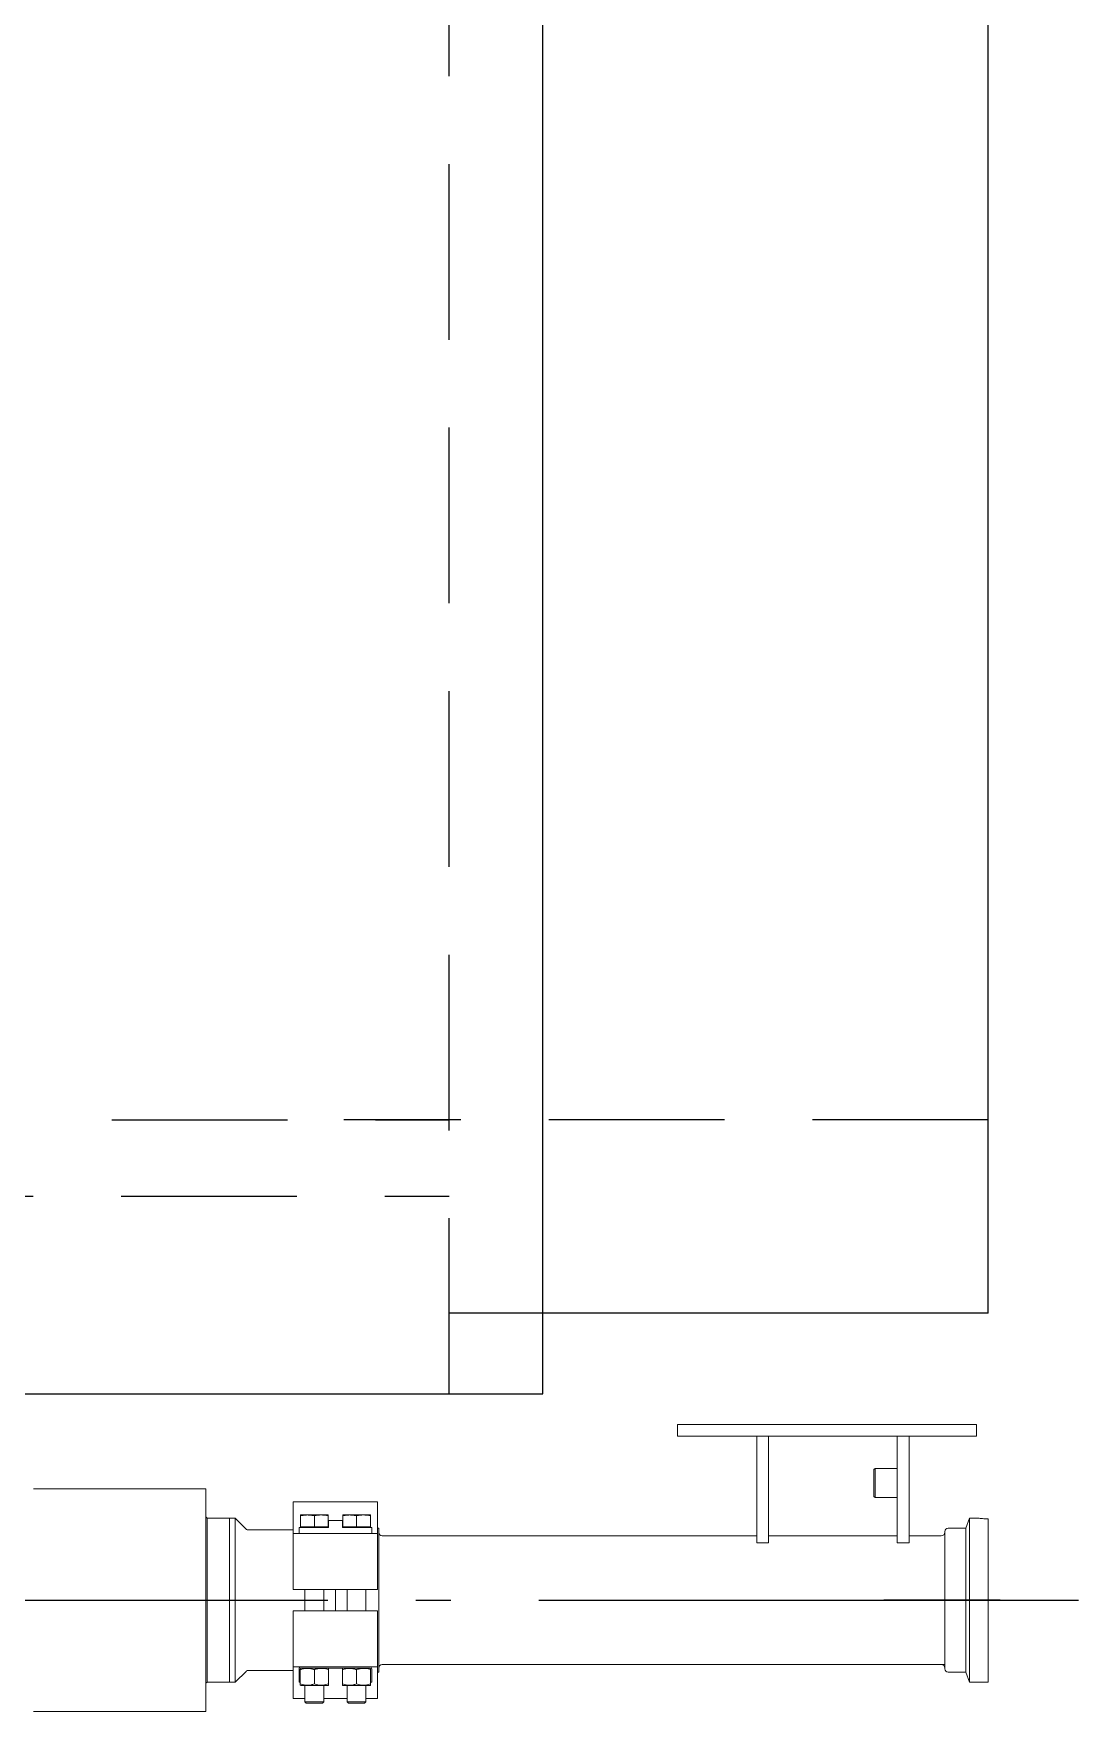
# Model space of a CAD drawing. Extents: x 39751 to 116307, y -36149 to -14965.
# Drawn here: x 112381 to 113273, y -20671 to -19239 of the extents above; entities that cross this region are included whole.
import ezdxf

# ---------------------------------------------------------------- set-up
doc = ezdxf.new("R2010")
doc.units = 0
doc.header["$LTSCALE"] = 1500
for name, pattern in [('CENTER2', [0.72, 0.6, -0.05, 0.02, -0.05]), ('DASHED', [0.35, 0.3, -0.05]), ('HIDDEN1', [0.15, 0.1, -0.05]), ('PHAN', [0.76, 0.57, -0.05, 0.02, -0.05, 0.02, -0.05])]:
    doc.linetypes.add(name, pattern=pattern)
doc.layers.add('01-粗实线', color=7, linetype='Continuous', lineweight=35)
for name, color, linetype in [('confine2', 2, 'DASHED'), ('confine4', 2, 'HIDDEN1'), ('confine7', 4, 'CENTER2'), ('confine9', 1, 'PHAN'), ('confinea', 3, 'Continuous')]:
    doc.layers.add(name, color=color, linetype=linetype)

# ---------------------------------------------------------------- blocks, each defined once
blk = doc.blocks.new('A$C7BF707C6')
at = {"color": 7, "linetype": 'Continuous', "lineweight": 15}
blk.add_line((1470.9, 183.3), (1470.9, 322.8), dxfattribs=at)
for p, q in [((1481.3, 253.3), (1381.8, 253.3)), ((1400.4, 253.3), (1546.5, 253.3))]:
    blk.add_line(p, q)
at = {"layer": '01-粗实线', "color": 7, "linetype": 'Continuous', "lineweight": 15}
for p, q in [((1205.9, 403.3), (1460.9, 403.3)), ((1205.9, 393.3), (1205.9, 403.3)), ((1460.9, 393.3), (1460.9, 403.3)), ((1205.9, 393.3), (1460.9, 393.3)), ((1273.4, 393.3), (1205.9, 393.3)), ((1205.9, 393.3), (1205.9, 393.3)), ((1283.4, 393.3), (1273.4, 393.3)), ((1273.4, 302.3), (1273.4, 393.3)), ((1393.4, 393.3), (1283.4, 393.3)), ((1283.4, 302.3), (1283.4, 393.3)), ((1403.4, 393.3), (1393.4, 393.3)), ((1393.4, 302.3), (1393.4, 393.3)), ((1460.9, 393.3), (1403.4, 393.3)), ((1403.4, 302.3), (1403.4, 393.3)), ((1460.9, 393.3), (1460.9, 393.3)), ((1373.4, 364.8), (1374.4, 365.8)), ((1373.4, 364.8), (1373.4, 341.8)), ((1374.4, 365.8), (1393.4, 365.8)), ((1374.4, 340.8), (1374.4, 365.8)), ((656.3, 348.3), (803.4, 348.3)), ((803.4, 348.3), (803.4, 253.3)), ((949.9, 337.3), (877.9, 337.3)), ((877.9, 314), (877.9, 337.3)), ((949.9, 314), (949.9, 337.3)), ((1374.4, 340.8), (1373.4, 341.8)), ((1393.4, 340.8), (1374.4, 340.8)), ((803.4, 324.3), (804.4, 323.3)), ((804.4, 323.3), (823.4, 323.3)), ((804.4, 183.3), (804.4, 323.3)), ((823.4, 323.3), (828.4, 323.3)), ((823.4, 183.3), (823.4, 323.3)), ((828.4, 323.3), (838, 313.7)), ((828.4, 183.3), (828.4, 323.3)), ((882.9, 315.3), (882.9, 310.3)), ((884.1, 315.8), (884.1, 325.3)), ((884.7, 315.3), (884.1, 315.8)), ((884.1, 315.8), (890, 315.8)), ((884.1, 315.8), (884.1, 315.8)), ((890, 326), (901.8, 326)), ((890, 315.8), (895.9, 315.8)), ((907.9, 315.3), (892.9, 315.3)), ((895.9, 315.8), (895.9, 325.3)), ((895.9, 315.8), (901.8, 315.8)), ((901.8, 315.8), (907.8, 315.8)), ((907.8, 315.8), (907.2, 315.3)), ((907.8, 315.8), (907.8, 325.3)), ((907.8, 315.8), (907.8, 315.8)), ((919.9, 321.3), (907.9, 321.3)), ((907.9, 321.3), (907.9, 315.3)), ((919.9, 321.3), (919.9, 315.3)), ((934.9, 315.3), (919.9, 315.3)), ((920.1, 315.8), (920.1, 325.3)), ((920.7, 315.3), (920.1, 315.8)), ((920.1, 315.8), (926, 315.8)), ((920.1, 315.8), (920.1, 315.8)), ((926, 326), (937.8, 326)), ((926, 315.8), (931.9, 315.8)), ((931.9, 315.8), (931.9, 325.3)), ((931.9, 315.8), (937.8, 315.8)), ((937.8, 315.8), (943.8, 315.8)), ((943.8, 315.8), (943.2, 315.3)), ((943.8, 315.8), (943.8, 325.3)), ((943.8, 315.8), (943.8, 315.8)), ((944.9, 310.3), (944.9, 315.3)), ((1451.8, 314.8), (1454.9, 323.3)), ((1454.9, 323.3), (1462.5, 323.3)), ((1454.9, 323.3), (1454.9, 183.3)), ((1470.9, 322.8), (1470.9, 183.3)), ((839.1, 313.3), (877.9, 313.3)), ((877.9, 310.3), (877.9, 314)), ((877.9, 310.3), (877.9, 262.3)), ((937.9, 310.3), (889.9, 310.3)), ((949.9, 314.8), (950.9, 314.8)), ((949.9, 310.3), (949.9, 314)), ((949.9, 262.3), (949.9, 310.3)), ((950.9, 314.8), (950.9, 191.8)), ((953.9, 308.3), (1273.4, 308.3)), ((1283.4, 302.3), (1273.4, 302.3)), ((1283.4, 308.3), (1393.4, 308.3)), ((1403.4, 302.3), (1393.4, 302.3)), ((1403.4, 308.3), (1430.9, 308.3)), ((1433.9, 311.8), (1433.9, 194.8)), ((1436.9, 314.8), (1451.8, 314.8)), ((1451.8, 314.8), (1451.8, 191.8)), ((877.9, 262.3), (877.9, 262.3)), ((881.9, 262.3), (877.9, 262.3)), ((887.9, 262.3), (881.9, 262.3)), ((887.9, 244.3), (887.9, 262.3)), ((937.9, 262.3), (889.9, 262.3)), ((903.9, 262.3), (903.9, 244.3)), ((923.9, 262.3), (903.9, 262.3)), ((913.9, 244.3), (913.9, 262.3)), ((923.9, 244.3), (923.9, 262.3)), ((939.9, 262.3), (939.9, 244.3)), ((945.9, 262.3), (939.9, 262.3)), ((949.9, 262.3), (945.9, 262.3)), ((949.9, 262.3), (949.9, 262.3)), ((803.4, 253.3), (803.4, 158.3)), ((877.9, 244.3), (877.9, 196.3)), ((937.9, 244.3), (889.9, 244.3)), ((949.9, 196.3), (949.9, 244.3)), ((838, 192.8), (828.4, 183.3)), ((877.9, 193.3), (839.1, 193.3)), ((877.9, 196.3), (877.9, 196.3)), ((877.9, 192.6), (877.9, 196.3)), ((877.9, 169.3), (877.9, 192.6)), ((882.9, 183.2), (882.9, 194.5)), ((883.9, 183.2), (883.9, 194.5)), ((884.7, 195.3), (943.2, 195.3)), ((937.9, 196.3), (889.9, 196.3)), ((895.9, 194), (895.9, 181.8)), ((907.6, 195.3), (907.9, 195.1)), ((920.3, 195.3), (907.6, 195.3)), ((907.9, 194), (907.9, 181.8)), ((919.9, 195.1), (920.3, 195.3)), ((919.9, 194), (919.9, 181.8)), ((931.9, 194), (931.9, 181.8)), ((943.9, 194.5), (943.9, 183.2)), ((944.9, 194.5), (944.9, 183.2)), ((949.9, 196.3), (949.9, 196.3)), ((949.9, 192.6), (949.9, 196.3)), ((949.9, 169.3), (949.9, 192.6)), ((950.9, 191.8), (949.9, 191.8)), ((1433.9, 198.3), (953.9, 198.3)), ((1430.9, 198.3), (1404.9, 198.3)), ((1451.8, 191.8), (1436.9, 191.8)), ((1454.9, 183.3), (1451.8, 191.8)), ((804.4, 183.3), (803.4, 182.3)), ((823.4, 183.3), (804.4, 183.3)), ((828.4, 183.3), (823.4, 183.3)), ((883.9, 183.2), (882.9, 183.2)), ((883.9, 183.2), (882.9, 183.2)), ((882.9, 183.2), (882.9, 183.2)), ((883.9, 183.2), (883.9, 183.2)), ((883.9, 183.2), (883.9, 181.8)), ((884.3, 180.5), (883.9, 180.7)), ((887.9, 166.4), (887.9, 180.5)), ((903.9, 180.5), (903.9, 166.4)), ((907.9, 180.7), (907.6, 180.5)), ((920.3, 180.5), (919.9, 180.7)), ((923.9, 166.4), (923.9, 180.5)), ((939.9, 180.5), (939.9, 166.4)), ((943.9, 180.7), (943.6, 180.5)), ((943.9, 183.2), (944.9, 183.2)), ((943.9, 183.2), (943.9, 183.2)), ((943.9, 183.2), (944.9, 183.2)), ((943.9, 183.2), (943.9, 181.8)), ((944.9, 183.2), (944.9, 183.2)), ((1470.9, 183.3), (1454.9, 183.3)), ((803.4, 158.3), (656.3, 158.3)), ((887.9, 169.3), (877.9, 169.3)), ((887.9, 169.3), (877.9, 169.3)), ((877.9, 169.3), (877.9, 169.3)), ((889, 165.3), (887.9, 166.4)), ((889, 165.3), (887.9, 166.4)), ((887.9, 166.4), (887.9, 166.4)), ((903.9, 166.4), (902.8, 165.3)), ((903.9, 166.4), (902.8, 165.3)), ((923.9, 169.3), (903.9, 169.3)), ((923.9, 169.3), (903.9, 169.3)), ((903.9, 166.4), (903.9, 166.4)), ((925, 165.3), (923.9, 166.4)), ((925, 165.3), (923.9, 166.4)), ((923.9, 166.4), (923.9, 166.4)), ((939.9, 166.4), (938.8, 165.3)), ((939.9, 166.4), (938.8, 165.3)), ((949.9, 169.3), (939.9, 169.3)), ((949.9, 169.3), (939.9, 169.3)), ((939.9, 166.4), (939.9, 166.4)), ((949.9, 169.3), (949.9, 169.3))]:
    blk.add_line(p, q, dxfattribs=at)
at = {"layer": '01-粗实线', "color": 7, "linetype": 'Continuous', "lineweight": 15, "flags": 128}
for points in [[(1244.9, 393.3), (1244.8, 393.3), (1244.2, 393.3), (1243.4, 393.3), (1242.4, 393.3), (1241.2, 393.3), (1240, 393.3), (1238.9, 393.3), (1238, 393.3), (1237.3, 393.3), (1237, 393.3), (1237, 393.3), (1237.3, 393.3), (1238, 393.3), (1238.9, 393.3), (1240, 393.3), (1241.2, 393.3), (1242.4, 393.3), (1243.4, 393.3), (1244.2, 393.3), (1244.8, 393.3), (1244.9, 393.3)], [(1244.9, 393.3), (1244.8, 393.3), (1244.2, 393.3), (1243.4, 393.3), (1242.4, 393.3), (1241.2, 393.3), (1240, 393.3), (1238.9, 393.3), (1238, 393.3), (1237.3, 393.3), (1237, 393.3), (1237, 393.3), (1237.3, 393.3), (1238, 393.3), (1238.9, 393.3), (1240, 393.3), (1241.2, 393.3), (1242.4, 393.3), (1243.4, 393.3), (1244.2, 393.3), (1244.8, 393.3), (1244.9, 393.3)], [(1427.4, 393.3), (1427.3, 393.3), (1426.7, 393.3), (1425.9, 393.3), (1424.9, 393.3), (1423.7, 393.3), (1422.5, 393.3), (1421.4, 393.3), (1420.5, 393.3), (1419.8, 393.3), (1419.5, 393.3), (1419.5, 393.3), (1419.8, 393.3), (1420.5, 393.3), (1421.4, 393.3), (1422.5, 393.3), (1423.7, 393.3), (1424.9, 393.3), (1425.9, 393.3), (1426.7, 393.3), (1427.3, 393.3), (1427.4, 393.3)], [(1434.9, 393.3), (1434.8, 393.3), (1434.2, 393.3), (1433.4, 393.3), (1432.4, 393.3), (1431.2, 393.3), (1430, 393.3), (1428.9, 393.3), (1428, 393.3), (1427.3, 393.3), (1427, 393.3), (1427, 393.3), (1427.3, 393.3), (1428, 393.3), (1428.9, 393.3), (1430, 393.3), (1431.2, 393.3), (1432.4, 393.3), (1433.4, 393.3), (1434.2, 393.3), (1434.8, 393.3), (1434.9, 393.3)], [(892.9, 315.3), (891, 315.3), (889.1, 315.3), (887.4, 315.3), (885.9, 315.3), (884.6, 315.3), (883.7, 315.3), (883.1, 315.3), (882.9, 315.3)], [(884.1, 326), (884.2, 326), (884.5, 326), (885, 326), (885.7, 326), (886.5, 326), (887.6, 326), (888.7, 326), (890, 326)], [(890, 315.8), (888.7, 315.8), (887.6, 315.8), (886.5, 315.8), (885.7, 315.8), (885, 315.8), (884.5, 315.8), (884.2, 315.8), (884.1, 315.8)], [(895.9, 315.3), (894.3, 315.3), (892.3, 315.3), (890.5, 315.3), (888.8, 315.3), (887.4, 315.3), (886.2, 315.3)], [(901.8, 315.8), (900.5, 315.8), (899, 315.8), (897.5, 315.8), (895.9, 315.8), (894.4, 315.8), (892.9, 315.8), (891.4, 315.8), (890, 315.8)], [(901.8, 326), (903.1, 326), (904.3, 326), (905.3, 326), (906.2, 326), (906.9, 326), (907.4, 326), (907.7, 326), (907.8, 326)], [(907.8, 315.8), (907.7, 315.8), (907.4, 315.8), (906.9, 315.8), (906.2, 315.8), (905.3, 315.8), (904.3, 315.8), (903.1, 315.8), (901.8, 315.8)], [(920.1, 326), (920.2, 326), (920.5, 326), (921, 326), (921.7, 326), (922.5, 326), (923.6, 326), (924.7, 326), (926, 326)], [(926, 315.8), (924.7, 315.8), (923.6, 315.8), (922.5, 315.8), (921.7, 315.8), (921, 315.8), (920.5, 315.8), (920.2, 315.8), (920.1, 315.8)], [(937.8, 315.8), (936.5, 315.8), (935, 315.8), (933.5, 315.8), (931.9, 315.8), (930.4, 315.8), (928.9, 315.8), (927.4, 315.8), (926, 315.8)], [(943.2, 315.3), (943.1, 315.3), (942.7, 315.3), (942, 315.3), (940.9, 315.3), (939.6, 315.3), (938, 315.3), (936.2, 315.3), (934.3, 315.3), (932.3, 315.3), (931.9, 315.3)], [(944.9, 315.3), (944.7, 315.3), (944.2, 315.3), (943.2, 315.3), (942, 315.3), (940.5, 315.3), (938.8, 315.3), (936.9, 315.3), (934.9, 315.3)], [(937.8, 326), (939.1, 326), (940.3, 326), (941.3, 326), (942.2, 326), (942.9, 326), (943.4, 326), (943.7, 326), (943.8, 326)], [(943.8, 315.8), (943.7, 315.8), (943.4, 315.8), (942.9, 315.8), (942.2, 315.8), (941.3, 315.8), (940.3, 315.8), (939.1, 315.8), (937.8, 315.8)], [(889.9, 310.3), (887.8, 310.3), (885.8, 310.3), (883.9, 310.3), (882.2, 310.3), (880.7, 310.3), (879.5, 310.3), (878.7, 310.3), (878.1, 310.3), (877.9, 310.3)], [(949.9, 310.3), (949.7, 310.3), (949.2, 310.3), (948.3, 310.3), (947.1, 310.3), (945.6, 310.3), (943.9, 310.3), (942, 310.3), (940, 310.3), (937.9, 310.3)], [(877.9, 262.3), (878.1, 262.3), (878.7, 262.3), (879.5, 262.3), (880.7, 262.3), (882.2, 262.3), (883.9, 262.3), (885.8, 262.3), (887.8, 262.3), (889.9, 262.3)], [(903.9, 262.3), (904.1, 262.3), (904.6, 262.3), (904.7, 262.3), (904.4, 262.3), (903.8, 262.3), (902.8, 262.3), (901.6, 262.3), (900.2, 262.3), (898.5, 262.3), (896.8, 262.3), (895, 262.3), (893.3, 262.3), (891.7, 262.3), (890.2, 262.3), (889, 262.3), (888.1, 262.3), (887.5, 262.3), (887.2, 262.3), (887.3, 262.3), (887.7, 262.3), (887.9, 262.3)], [(939.9, 262.3), (940.1, 262.3), (940.6, 262.3), (940.7, 262.3), (940.4, 262.3), (939.8, 262.3), (938.8, 262.3), (937.6, 262.3), (936.2, 262.3), (934.5, 262.3), (932.8, 262.3), (931, 262.3), (929.3, 262.3), (927.7, 262.3), (926.2, 262.3), (925, 262.3), (924.1, 262.3), (923.5, 262.3), (923.2, 262.3), (923.3, 262.3), (923.7, 262.3), (923.9, 262.3)], [(937.9, 262.3), (940, 262.3), (942, 262.3), (943.9, 262.3), (945.6, 262.3), (947.1, 262.3), (948.3, 262.3), (949.2, 262.3), (949.7, 262.3), (949.9, 262.3)], [(889.9, 244.3), (887.8, 244.3), (885.8, 244.3), (883.9, 244.3), (882.2, 244.3), (880.7, 244.3), (879.5, 244.3), (878.7, 244.3), (878.1, 244.3), (877.9, 244.3)], [(949.9, 244.3), (949.7, 244.3), (949.2, 244.3), (948.3, 244.3), (947.1, 244.3), (945.6, 244.3), (943.9, 244.3), (942, 244.3), (940, 244.3), (937.9, 244.3)], [(877.9, 196.3), (878.1, 196.3), (878.7, 196.3), (879.5, 196.3), (880.7, 196.3), (882.2, 196.3), (883.9, 196.3), (885.8, 196.3), (887.8, 196.3), (889.9, 196.3)], [(937.9, 196.3), (940, 196.3), (942, 196.3), (943.9, 196.3), (945.6, 196.3), (947.1, 196.3), (948.3, 196.3), (949.2, 196.3), (949.7, 196.3), (949.9, 196.3)], [(885.9, 180.5), (885, 180.5), (884.5, 180.5), (884.3, 180.5), (884.5, 180.5), (885, 180.5), (885.9, 180.5), (887, 180.5), (887.9, 180.5)], [(903.9, 180.5), (904.8, 180.5), (906, 180.5), (906.9, 180.5), (907.4, 180.5), (907.6, 180.5), (907.4, 180.5), (906.9, 180.5), (906, 180.5), (904.8, 180.5), (903.4, 180.5), (901.7, 180.5), (899.9, 180.5), (897.9, 180.5), (895.9, 180.5), (893.9, 180.5), (892, 180.5), (890.1, 180.5), (888.5, 180.5), (887, 180.5), (885.9, 180.5), (885.9, 180.5)], [(903.9, 180.5), (904, 180.5), (904, 180.5), (903.6, 180.5), (903, 180.5), (902, 180.5), (900.7, 180.5), (899.2, 180.5), (897.6, 180.5), (895.9, 180.5), (894.2, 180.5), (892.6, 180.5), (891.2, 180.5), (889.9, 180.5), (888.9, 180.5), (888.2, 180.5), (887.9, 180.5), (887.9, 180.5), (887.9, 180.5)], [(921.9, 180.5), (921, 180.5), (920.5, 180.5), (920.3, 180.5), (920.5, 180.5), (921, 180.5), (921.9, 180.5), (923, 180.5), (923.9, 180.5)], [(939.9, 180.5), (940.8, 180.5), (942, 180.5), (942.9, 180.5), (943.4, 180.5), (943.6, 180.5), (943.4, 180.5), (942.9, 180.5), (942, 180.5), (940.8, 180.5), (939.4, 180.5), (937.7, 180.5), (935.9, 180.5), (933.9, 180.5), (931.9, 180.5), (929.9, 180.5), (928, 180.5), (926.1, 180.5), (924.5, 180.5), (923, 180.5), (921.9, 180.5), (921.9, 180.5)], [(939.9, 180.5), (940, 180.5), (940, 180.5), (939.6, 180.5), (939, 180.5), (938, 180.5), (936.7, 180.5), (935.2, 180.5), (933.6, 180.5), (931.9, 180.5), (930.2, 180.5), (928.6, 180.5), (927.2, 180.5), (925.9, 180.5), (924.9, 180.5), (924.2, 180.5), (923.9, 180.5), (923.9, 180.5), (923.9, 180.5)], [(903.9, 166.4), (903.9, 166.4), (903.5, 166.4), (902.7, 166.4), (901.6, 166.4), (900.3, 166.4), (898.8, 166.4), (897.1, 166.4), (895.4, 166.4), (893.7, 166.4), (892.1, 166.4), (890.6, 166.4), (889.5, 166.4), (888.6, 166.4), (888.1, 166.4), (887.9, 166.4)], [(901.9, 165.3), (901, 165.3), (899.7, 165.3), (898.3, 165.3), (896.7, 165.3), (895.1, 165.3), (893.6, 165.3), (892.1, 165.3), (890.9, 165.3), (889.9, 165.3), (889.3, 165.3), (889, 165.3), (889.1, 165.3), (889.6, 165.3), (890.4, 165.3), (891.5, 165.3), (892.8, 165.3), (894.3, 165.3), (895.9, 165.3), (897.5, 165.3), (899, 165.3), (900.4, 165.3), (901.5, 165.3), (902.3, 165.3), (902.7, 165.3), (902.8, 165.3), (902.6, 165.3), (901.9, 165.3)], [(889.9, 165.3), (890.9, 165.3), (892.1, 165.3), (893.6, 165.3), (895.1, 165.3), (896.7, 165.3), (898.3, 165.3), (899.7, 165.3), (901, 165.3), (901.9, 165.3), (902.6, 165.3), (902.8, 165.3), (902.7, 165.3), (902.3, 165.3), (901.5, 165.3), (900.4, 165.3), (899, 165.3), (897.5, 165.3), (895.9, 165.3), (894.3, 165.3), (892.8, 165.3), (891.5, 165.3), (890.4, 165.3), (889.6, 165.3), (889.1, 165.3), (889, 165.3), (889.3, 165.3), (889.9, 165.3)], [(908.9, 169.3), (909.1, 169.3), (909.7, 169.3), (910.5, 169.3), (911.6, 169.3), (912.9, 169.3), (914.3, 169.3), (915.6, 169.3), (916.8, 169.3), (917.8, 169.3), (918.5, 169.3), (918.9, 169.3), (918.9, 169.3), (918.5, 169.3), (917.8, 169.3), (916.8, 169.3), (915.6, 169.3), (914.3, 169.3), (912.9, 169.3), (911.6, 169.3), (910.5, 169.3), (909.7, 169.3), (909.1, 169.3), (908.9, 169.3)], [(939.9, 166.4), (939.9, 166.4), (939.5, 166.4), (938.7, 166.4), (937.6, 166.4), (936.3, 166.4), (934.8, 166.4), (933.1, 166.4), (931.4, 166.4), (929.7, 166.4), (928.1, 166.4), (926.6, 166.4), (925.5, 166.4), (924.6, 166.4), (924.1, 166.4), (923.9, 166.4)], [(937.9, 165.3), (937, 165.3), (935.7, 165.3), (934.3, 165.3), (932.7, 165.3), (931.1, 165.3), (929.6, 165.3), (928.1, 165.3), (926.9, 165.3), (925.9, 165.3), (925.3, 165.3), (925, 165.3), (925.1, 165.3), (925.6, 165.3), (926.4, 165.3), (927.5, 165.3), (928.8, 165.3), (930.3, 165.3), (931.9, 165.3), (933.5, 165.3), (935, 165.3), (936.4, 165.3), (937.5, 165.3), (938.3, 165.3), (938.7, 165.3), (938.8, 165.3), (938.6, 165.3), (937.9, 165.3)], [(925.9, 165.3), (926.9, 165.3), (928.1, 165.3), (929.6, 165.3), (931.1, 165.3), (932.7, 165.3), (934.3, 165.3), (935.7, 165.3), (937, 165.3), (937.9, 165.3), (938.6, 165.3), (938.8, 165.3), (938.7, 165.3), (938.3, 165.3), (937.5, 165.3), (936.4, 165.3), (935, 165.3), (933.5, 165.3), (931.9, 165.3), (930.3, 165.3), (928.8, 165.3), (927.5, 165.3), (926.4, 165.3), (925.6, 165.3), (925.1, 165.3), (925, 165.3), (925.3, 165.3), (925.9, 165.3)]]:
    blk.add_lwpolyline(points, dxfattribs=at)
at = {"layer": '01-粗实线', "color": 7, "linetype": 'Continuous', "lineweight": 15}
for centre, radius, start, end in [((839.1, 314.8), 1.5, 225, 270), ((953.9, 311.3), 3, 180, 270), ((1430.9, 311.3), 3, 270, 0), ((1436.9, 311.8), 3, 90, 180), ((839.1, 191.8), 1.5, 90, 135), ((884.7, 194.5), 1.74, 90, 180), ((884.7, 194.5), 0.737, 90, 180), ((943.2, 194.5), 1.74, 0, 90), ((943.2, 194.5), 0.737, 0, 90), ((953.9, 195.3), 3, 90, 180), ((1430.9, 195.3), 3, 0, 90), ((1436.9, 194.8), 3, 180, 270)]:
    blk.add_arc(centre, radius, start, end, dxfattribs=at)
for points, knots in [([(890, 326), (889, 325.9), (887, 325.9), (885.1, 325.5), (884.1, 325.3)], [0, 0, 0, 0, 0.497785, 1, 1, 1, 1]), ([(884.1, 325.3), (884.1, 325.5), (884.1, 325.9), (884.1, 325.9), (884.1, 326)], [0, 0, 0, 0, 0.498112, 1, 1, 1, 1]), ([(895.9, 325.3), (895, 325.5), (893, 325.9), (891, 325.9), (890, 326)], [0, 0, 0, 0, 0.498112, 1, 1, 1, 1]), ([(901.8, 326), (900.9, 325.9), (899, 325.9), (897, 325.5), (896, 325.3), (895.9, 325.3)], [0, 0, 0, 0, 0.484446, 0.973033, 1, 1, 1, 1]), ([(907.8, 325.3), (907.3, 325.4), (905.3, 325.8), (903.3, 325.9), (901.8, 326)], [0, 0, 0, 0, 0.253063, 1, 1, 1, 1]), ([(907.8, 326), (907.8, 325.9), (907.8, 325.9), (907.8, 325.5), (907.8, 325.3)], [0, 0, 0, 0, 0.497781, 1, 1, 1, 1]), ([(926, 326), (925, 325.9), (923, 325.9), (921.1, 325.5), (920.1, 325.3)], [0, 0, 0, 0, 0.497781, 1, 1, 1, 1]), ([(920.1, 325.3), (920.1, 325.5), (920.1, 325.9), (920.1, 325.9), (920.1, 326)], [0, 0, 0, 0, 0.498112, 1, 1, 1, 1]), ([(931.9, 325.3), (931, 325.5), (929, 325.9), (927, 325.9), (926, 326)], [0, 0, 0, 0, 0.498112, 1, 1, 1, 1]), ([(937.8, 326), (936.9, 325.9), (935, 325.9), (933, 325.5), (932, 325.3), (931.9, 325.3)], [0, 0, 0, 0, 0.484446, 0.973033, 1, 1, 1, 1]), ([(943.8, 325.3), (943.3, 325.4), (941.3, 325.8), (939.3, 325.9), (937.8, 326)], [0, 0, 0, 0, 0.253063, 1, 1, 1, 1]), ([(943.8, 326), (943.8, 325.9), (943.8, 325.9), (943.8, 325.5), (943.8, 325.3)], [0, 0, 0, 0, 0.497781, 1, 1, 1, 1]), ([(1462.5, 323.3), (1462.5, 323.3), (1462.4, 323.3), (1463.2, 323.2), (1464.8, 323), (1467.2, 322.8), (1469.3, 322.8), (1470.6, 322.8), (1470.9, 322.8)], [0, 0, 0, 0, 0.0717918, 0.2847793, 0.4983266, 0.7132438, 0.9282276, 1, 1, 1, 1]), ([(895.9, 194), (894.9, 194.3), (892.8, 194.9), (889.7, 195.2), (886.7, 194.8), (884.9, 194.3), (883.9, 194)], [0, 0, 0, 0, 0.264605, 0.534954, 0.765343, 1, 1, 1, 1]), ([(907.9, 194), (906.5, 194.4), (904.1, 195.1), (900.5, 195.1), (898, 194.6), (896.4, 194.2), (895.9, 194)], [0, 0, 0, 0, 0.364276, 0.613564, 0.869571, 1, 1, 1, 1]), ([(907.9, 195), (907.9, 195), (907.9, 195.1), (907.9, 194.8), (907.9, 194.3), (907.9, 194)], [0, 0, 0, 0, 0.06998, 0.53073, 1, 1, 1, 1]), ([(931.9, 194), (930.9, 194.3), (928.8, 194.9), (925.7, 195.2), (922.7, 194.8), (920.9, 194.3), (919.9, 194)], [0, 0, 0, 0, 0.264609, 0.534954, 0.765347, 1, 1, 1, 1]), ([(919.9, 194), (919.9, 194.3), (919.9, 194.9), (919.9, 195), (919.9, 195)], [0, 0, 0, 0, 0.529262, 1, 1, 1, 1]), ([(943.9, 194), (942.5, 194.4), (940.1, 195.1), (936.5, 195.1), (934, 194.6), (932.4, 194.2), (931.9, 194)], [0, 0, 0, 0, 0.364277, 0.613562, 0.869571, 1, 1, 1, 1]), ([(883.9, 181.8), (885, 181.5), (887.1, 180.8), (890.2, 180.6), (893.2, 180.9), (895, 181.5), (895.9, 181.8)], [0, 0, 0, 0, 0.2646089, 0.5349538, 0.7653472, 1, 1, 1, 1]), ([(883.9, 180.7), (883.9, 180.7), (883.9, 180.6), (883.9, 181), (883.9, 181.5), (883.9, 181.8)], [0, 0, 0, 0, 0.069988, 0.530733, 1, 1, 1, 1]), ([(895.9, 181.8), (896.4, 181.6), (897.9, 181.1), (900.5, 180.7), (904, 180.7), (906.5, 181.4), (907.9, 181.8)], [0, 0, 0, 0, 0.130429, 0.380026, 0.635723, 1, 1, 1, 1]), ([(907.9, 181.8), (907.9, 181.4), (907.9, 180.8), (907.9, 180.8), (907.9, 180.7)], [0, 0, 0, 0, 0.529257, 1, 1, 1, 1]), ([(919.9, 181.8), (921, 181.5), (923.1, 180.8), (926.2, 180.6), (929.2, 180.9), (931, 181.5), (931.9, 181.8)], [0, 0, 0, 0, 0.2646089, 0.5349538, 0.7653472, 1, 1, 1, 1]), ([(919.9, 180.7), (919.9, 180.7), (919.9, 180.6), (919.9, 181), (919.9, 181.5), (919.9, 181.8)], [0, 0, 0, 0, 0.069988, 0.530733, 1, 1, 1, 1]), ([(931.9, 181.8), (932.4, 181.6), (933.9, 181.1), (936.5, 180.7), (940, 180.7), (942.5, 181.4), (943.9, 181.8)], [0, 0, 0, 0, 0.13043, 0.380027, 0.635722, 1, 1, 1, 1]), ([(943.9, 181.8), (943.9, 181.4), (943.9, 180.8), (943.9, 180.8), (943.9, 180.7)], [0, 0, 0, 0, 0.529257, 1, 1, 1, 1])]:
    blk.add_open_spline(points, degree=3, knots=knots, dxfattribs=at)
at = {"layer": 'confine7'}
blk.add_line((7.4, 253.3), (1547.9, 253.3), dxfattribs=at)

msp = doc.modelspace()

# ---------------------------------------------------------------- linework, layer by layer
for p, q in [((112815.7, -20400), (112815.7, -17796)), ((113195.7, -20331), (113195.7, -18021)), ((113195.7, -20331), (112815.7, -20331)), ((90775.7, -20400), (112815.7, -20400))]:
    msp.add_line(p, q)
at = {"layer": 'confine2'}
msp.add_line((112815.7, -20331), (112735.7, -20331), dxfattribs=at)
at = {"layer": 'confine4'}
for p, q in [((112735.7, -20400), (112735.7, -17796)), ((113195.7, -20166), (112645.7, -20166))]:
    msp.add_line(p, q, dxfattribs=at)
at = {"layer": 'confine9', "color": 2, "linetype": 'HIDDEN1'}
for p, q in [((90397.7, -20166), (112735.7, -20166)), ((90855.7, -20231), (112735.7, -20231))]:
    msp.add_line(p, q, dxfattribs=at)

# ---------------------------------------------------------------- block references
at = {"layer": 'confinea'}
msp.add_blockref('A$C7BF707C6', (111724.7, -20829.3), dxfattribs=at)

doc.saveas('drawing.dxf')
